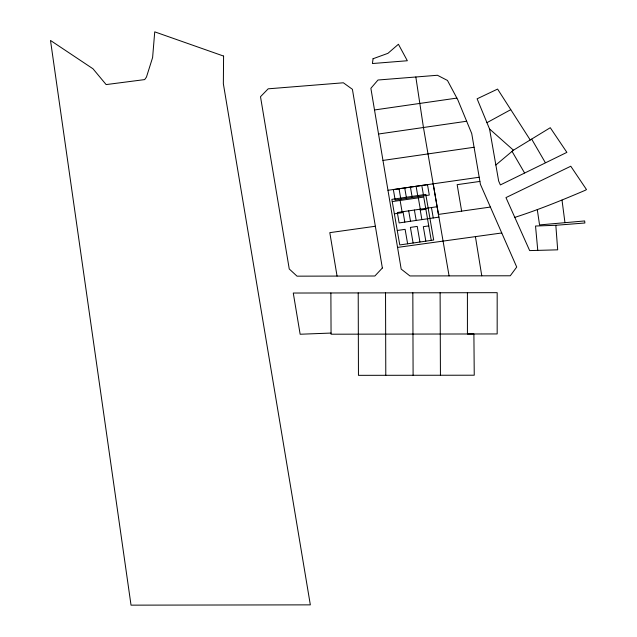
<?xml version="1.0" encoding="UTF-8"?>
<svg xmlns="http://www.w3.org/2000/svg" width="637" height="637" viewBox="0 0 637 637"><rect width="100%" height="100%" fill="white"/><g stroke="black" fill="none" stroke-linecap="round" stroke-linejoin="round"><path stroke-width="0.96" d="M495.841 165.007L513.446 150.197L550.272 127.711L566.882 152.37L500.371 184.921L498.66 181.035L489.55 128.977L477.113 98.807L497.593 89.084L530.271 140.044M486.955 122.662L510.723 109.691M514.696 217.416C538.655 209.74 561.985 200.217 585.124 190.352L586.502 189.579L570.776 166.225L505.961 197.605L529.658 250.596L557.686 249.831L555.83 225.283L535.526 226.024L537.747 250.126M466.65 121.245L378.537 134.009M474.071 147.258L382.972 160.428M437.141 206.714L397.329 212.519L399.128 222.926L438.941 217.121M394.375 213.833L402.234 212.686L400.116 200.456M425.866 209.239L420.436 210.035L418.326 197.852M397.257 230.483L405.116 229.336L407.624 243.812M428.749 225.888L423.318 226.684L425.827 241.16M456.872 98.09L374.508 109.962M387.973 190.288L479.199 177.245L480.402 184.316L516.718 267.046L510.269 275.781L409.933 275.948L401.183 269.093L370.877 88.304L377.996 80.015L437.436 75.27L447.461 80.445L457.86 99.945L471.73 133.547L479.199 177.245M479.908 181.418L457.151 184.666L461.642 211.126M392.249 201.579L423.756 197.072L431.257 240.364M490.386 207.065L438.447 214.406L423.462 127.551L415.834 76.989M375.352 226.246L329.807 232.656L337.061 276.076M397.536 247.411L501.765 232.975M555.83 225.283L584.885 222.998L584.647 220.951L539.555 224.917L537.278 209.573M331.049 333.063L300.146 334.242L293.275 293.036L497.178 292.67L497.171 333.939L331.065 334.202L330.882 292.972M489.55 128.977L513.446 150.197L512.044 151.375L524.538 172.906M531.696 139.153L545.304 162.602M433.176 183.822L449.077 275.885M431.456 207.543L433.256 217.95M421.798 185.478L423.605 195.885M416.112 186.307L417.912 196.714M420.078 209.207L421.877 219.614M410.427 187.143L412.227 197.542M414.392 210.035L416.192 220.442M419.934 242.02L417.227 226.406L410.403 227.401L413.102 243.016M404.734 187.971L406.541 198.378M408.699 210.863L410.507 221.27M399.049 188.799L400.848 199.206M403.014 211.691L404.813 222.098M475.393 236.47L481.771 275.829M564.963 222.679L562.009 200.098M440.438 375.249L440.111 292.765M413.102 375.273L412.832 292.821M385.791 375.304L385.536 292.869M358.217 292.916L358.456 375.336L474.247 375.209L473.896 333.971L467.431 333.995L467.415 292.725M223.587 56.072L223.356 83.742L310.338 604.863L131.031 605.15L50.498 40.45L92.986 68.78L106.14 84.586L144.671 79.593L146.462 77.061L152.609 57.537L154.735 31.85L223.587 56.072M373.067 58.731L372.43 63.533L407.338 60.746L398.42 44.256L387.933 53.333L373.067 58.731M382.351 268.01L374.859 276.004L297.025 276.163L289.246 268.973L260.501 96.697L268.177 88.822L343.351 82.786L352.404 89.299L382.351 268.01M427.491 184.65L393.363 189.627L395.163 200.034L429.29 195.057L427.491 184.65M425.787 194.412L391.866 199.357L399.765 244.958L433.686 240.014L425.787 194.412"/></g></svg>
